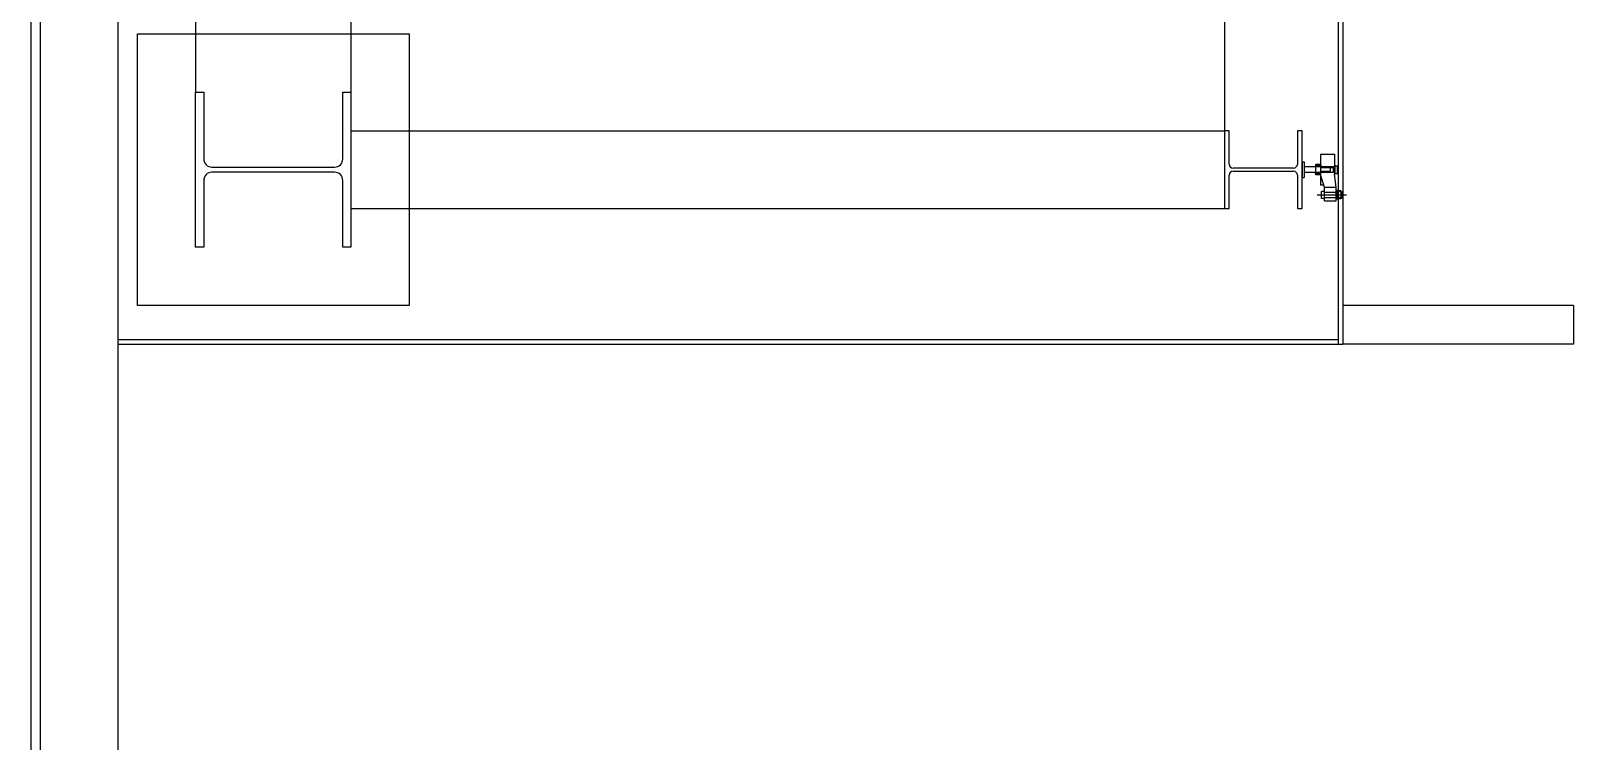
# Model space of a CAD drawing. Header units: millimetres. Extents: x 592430 to 684586, y -483905 to -416366.
# Drawn here: x 630759 to 634744, y -461781 to -459951 of the extents above; entities that cross this region are included whole.
import ezdxf

# ---------------------------------------------------------------- set-up
doc = ezdxf.new("R2010")
doc.units = ezdxf.units.MM
doc.header["$LTSCALE"] = 500
for name, pattern in [('DASHED4', [4.5, 3, -1.5]), ('DIVIDEX2', [63.5, 25.4, -12.7, 0, -12.7, 0, -12.7]), ('HIDDEN', [9.525, 6.35, -3.175])]:
    doc.linetypes.add(name, pattern=pattern)
doc.layers.add('A-ELE-8', color=8, linetype='Continuous')
doc.layers.add('ARCH', color=9, linetype='Continuous')

msp = doc.modelspace()

# ---------------------------------------------------------------- linework, layer by layer
at = {"color": 9, "linetype": 'HIDDEN'}
for p, q in [((634116.3, -460301.4, 0), (634037.8, -460301.4, 0)), ((634116.3, -460315.4, 0), (634037.8, -460315.4, 0))]:
    msp.add_line(p, q, dxfattribs=at)
at = {"color": 9}
for p, q in [((634082.6, -460382.4, 0), (634082.6, -460364.4, 0)), ((634090.3, -460364.4, 0), (634082.6, -460364.4, 0)), ((634090.3, -460382.4, 0), (634082.6, -460382.4, 0))]:
    msp.add_line(p, q, dxfattribs=at)
at = {"layer": 'A-ELE-8', "color": 9, "linetype": 'DASHED4'}
msp.add_circle((635332.2, -460708.5), 600.5, dxfattribs=at)
at = {"layer": 'ARCH', "color": 9}
for p, q in [((631182.8, -450658.5), (631182.8, -460108.5)), ((631582.8, -450658.5), (631582.8, -460108.5)), ((630758.8, -451458.5), (630758.8, -463801)), ((630782.8, -451458.5), (630782.8, -463783.2)), ((630982.8, -451458.5), (630982.8, -463634.9)), ((634125.8, -459133.5, 0), (634125.8, -460758.5, 0)), ((634137.8, -459133.5), (634137.8, -460758.5, 0)), ((633832.8, -459193.5), (633832.8, -460208.5)), ((631032.8, -459958.5), (631732.8, -459958.5)), ((631032.8, -460658.5), (631032.8, -459958.5)), ((631732.8, -459958.5), (631732.8, -460658.5)), ((631182.8, -460108.5), (631203.8, -460108.5)), ((631182.8, -460508.5), (631182.8, -460108.5)), ((631203.8, -460108.5), (631203.8, -460281)), ((631561.8, -460281), (631561.8, -460108.5)), ((631561.8, -460108.5), (631582.8, -460108.5)), ((631582.8, -460108.5), (631582.8, -460508.5)), ((631582.8, -460208.5), (633832.8, -460208.5)), ((633844.8, -460208.5), (633832.8, -460208.5)), ((633832.8, -460208.5), (633832.8, -460408.5)), ((633844.8, -460294.5), (633844.8, -460208.5)), ((634032.8, -460208.5), (634020.8, -460208.5)), ((634020.8, -460208.5), (634020.8, -460294.5)), ((634032.8, -460408.5), (634032.8, -460208.5)), ((631224.8, -460302), (631540.8, -460302)), ((631540.8, -460315), (631224.8, -460315)), ((634010.8, -460304.5), (633854.8, -460304.5)), ((633854.8, -460312.5), (634010.8, -460312.5)), ((634032.8, -460288.4, 0), (634037.8, -460288.4, 0)), ((634032.8, -460288.4, 0), (634032.8, -460328.4, 0)), ((634037.8, -460288.4, 0), (634037.8, -460328.4, 0)), ((634080.3, -460297.1, 0), (634068, -460297.1, 0)), ((634080.3, -460299.6, 0), (634068, -460299.6, 0)), ((634080.3, -460299.6, 0), (634071.4, -460299.6, 0)), ((634081.3, -460295.8, 0), (634080.3, -460295.8, 0)), ((634080.3, -460295.8, 0), (634080.3, -460300.8, 0)), ((634081.3, -460300.8, 0), (634080.3, -460300.8, 0)), ((634106.3, -460303.4, 0), (634080.3, -460303.4, 0)), ((634106.3, -460313.4, 0), (634080.3, -460313.4, 0)), ((634081.3, -460315.8, 0), (634080.3, -460315.8, 0)), ((634081.3, -460295.8, 0), (634081.3, -460300.8, 0)), ((634106.3, -460314.5, 0), (634106.3, -460302.5, 0)), ((634106.3, -460302.5, 0), (634113.3, -460302.5, 0)), ((634106.3, -460314.5, 0), (634113.3, -460314.5, 0)), ((634113.3, -460314.5, 0), (634113.3, -460302.5, 0)), ((634113.3, -460303.3, 0), (634116.3, -460303.3, 0)), ((634113.3, -460313.5, 0), (634116.3, -460313.5, 0)), ((634116.3, -460297, 0), (634118.3, -460297, 0)), ((634118.3, -460319.9, 0), (634118.3, -460297, 0)), ((634118.3, -460298.5, 0), (634124.3, -460298.5, 0)), ((634124.3, -460318.5, 0), (634124.3, -460298.5, 0)), ((631203.8, -460336), (631203.8, -460508.5)), ((631561.8, -460508.5), (631561.8, -460336)), ((633844.8, -460408.5), (633844.8, -460322.5)), ((634020.8, -460322.5), (634020.8, -460408.5)), ((634032.8, -460328.4, 0), (634037.8, -460328.4, 0)), ((634080.3, -460317.1, 0), (634068, -460317.1, 0)), ((634118.3, -460318.4, 0), (634124.3, -460318.4, 0)), ((634071.9, -460373.4, 0), (634146.7, -460373.4, 0)), ((634090.3, -460382.4, 0), (634090.3, -460364.4, 0)), ((634123.3, -460362.5, 0), (634120.7, -460362.5, 0)), ((634123.3, -460367.5, 0), (634120.7, -460367.5, 0)), ((634123.3, -460379.5, 0), (634120.7, -460379.5, 0)), ((634123.3, -460384.5, 0), (634120.7, -460384.5, 0)), ((634123.8, -460362.5, 0), (634123.8, -460384.5, 0)), ((634125.8, -460362.5, 0), (634123.8, -460362.5, 0)), ((634123.8, -460384.5, 0), (634125.8, -460384.5, 0)), ((634125.8, -460384.5, 0), (634125.8, -460362.5, 0)), ((634132.1, -460363.4, 0), (634125.8, -460363.4, 0)), ((634132.1, -460363.4, 0), (634125.8, -460363.4, 0)), ((634132.1, -460365.9, 0), (634125.8, -460365.9, 0)), ((634132.1, -460380.9, 0), (634125.8, -460380.9, 0)), ((634132.1, -460383.4, 0), (634125.8, -460383.4, 0)), ((634132.1, -460363.4, 0), (634132.1, -460365.9, 0)), ((634132.1, -460365.9, 0), (634135, -460365, 0)), ((634132.1, -460365.9, 0), (634132.1, -460380.9, 0)), ((634132.1, -460380.9, 0), (634135, -460381.7, 0)), ((634132.1, -460383.4, 0), (634132.1, -460380.9, 0)), ((634133.1, -460365.6, 0), (634133.1, -460381.2, 0)), ((634136.1, -460366, 0), (634136.1, -460380.7, 0)), ((631582.8, -460408.5), (633832.8, -460408.5)), ((633832.8, -460408.5), (633844.8, -460408.5)), ((634020.8, -460408.5), (634032.8, -460408.5)), ((631203.8, -460508.5), (631182.8, -460508.5)), ((631582.8, -460508.5), (631561.8, -460508.5)), ((631732.8, -460658.5), (631032.8, -460658.5)), ((634731.7, -460658.5), (634137.8, -460658.5)), ((634731.7, -460658.5), (634137.8, -460658.5)), ((634731.7, -460658.5), (634731.7, -460758.5)), ((630982.8, -460746.5), (634125.8, -460746.5)), ((630982.8, -460758.5), (634137.8, -460758.5)), ((634731.7, -460758.5), (634137.8, -460758.5)), ((634731.7, -460758.5), (634137.8, -460758.5))]:
    msp.add_line(p, q, dxfattribs=at)
at = {"layer": 'ARCH', "color": 9, "linetype": 'ByBlock'}
for p, q in [((634080.3, -460268.5, 0), (634080.3, -460348.3, 0)), ((634068, -460322, 0), (634068, -460294.8, 0)), ((634080.3, -460294.8, 0), (634068, -460294.8, 0)), ((634068, -460315.6, 0), (634068, -460321.1, 0)), ((634081.3, -460320.8, 0), (634081.3, -460315.8, 0)), ((634080.3, -460319.6, 0), (634068, -460319.6, 0)), ((634080.3, -460322, 0), (634068, -460322, 0)), ((634081.3, -460320.8, 0), (634080.3, -460320.8, 0)), ((634090.3, -460353.4, 0), (634080.3, -460322, 0)), ((634088.6, -460348.3, 0), (634080.3, -460348.3, 0)), ((634090.3, -460388.4, 0), (634090.3, -460353.4, 0)), ((634090.3, -460353.4, 0), (634120.3, -460353.4, 0)), ((634120.3, -460388.4, 0), (634120.3, -460353.4, 0)), ((634090.3, -460366.4, 0), (634120.3, -460366.4, 0)), ((634090.3, -460380.4, 0), (634120.3, -460380.4, 0)), ((634090.3, -460388.4, 0), (634120.3, -460388.4, 0)), ((634090.3, -460388.4, 0), (634120.3, -460388.4, 0))]:
    msp.add_line(p, q, dxfattribs=at)
at = {"layer": 'ARCH', "color": 9, "linetype": 'DIVIDEX2'}
for p, q in [((634080.3, -460268.5, 0), (634116.3, -460268.5, 0)), ((634116.3, -460268.5, 0), (634116.3, -460319.9, 0)), ((634120.3, -460353.4, 0), (634116.3, -460319.9, 0)), ((634118.3, -460319.9, 0), (634116.3, -460319.9, 0))]:
    msp.add_line(p, q, dxfattribs=at)
at = {"layer": 'ARCH', "color": 9, "linetype": 'HIDDEN'}
msp.add_line((634037.8, -460301.4, 0), (634037.8, -460315.4, 0), dxfattribs=at)
at = {"layer": 'ARCH', "color": 9}
for centre, radius, start, end in [((631224.8, -460281), 21, 180, 270), ((631224.8, -460336), 21, 90, 180), ((631540.8, -460281), 21, 270, 0), ((631540.8, -460336), 21, 0, 90), ((633854.8, -460294.5), 10, 180, 270), ((633854.8, -460322.5), 10, 90, 180), ((634010.8, -460294.5), 10, 270, 0), ((634010.8, -460322.5), 10, 0, 90), ((634069.6, -460298.3, 0), 3.16, 119.6168, 240.3832), ((634127.2, -460365, 0), 6.96, 158.9508, 201.0492), ((634161.7, -460373.5, 0), 41.4, 171.6762, 188.3238), ((634127.2, -460382, 0), 6.96, 159.2704, 201.3681), ((634116.8, -460365, 0), 6.96, 338.9508, 21.0492), ((634082.3, -460373.5, 0), 41.4, 351.651, 8.2985), ((634116.8, -460382, 0), 6.96, 338.6319, 20.7296), ((634135.1, -460366, 0), 1, 0, 98.1301), ((634135.1, -460380.7, 0), 1, 261.8699, 0)]:
    msp.add_arc(centre, radius, start, end, dxfattribs=at)
at = {"layer": 'ARCH', "color": 9, "linetype": 'ByBlock'}
msp.add_arc((634069.6, -460318.3, 0), 3.16, 119.6168, 240.3832, dxfattribs=at)

doc.saveas('drawing.dxf')
